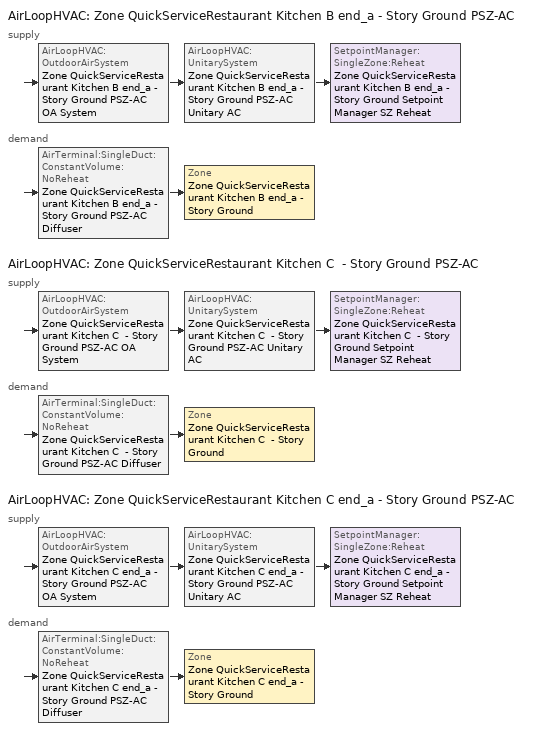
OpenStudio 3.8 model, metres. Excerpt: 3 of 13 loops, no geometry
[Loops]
AirLoopHVAC 'Zone QuickServiceRestaurant Kitchen B end_a - Story Ground PSZ-AC'
 supply: AirLoopHVAC:OutdoorAirSystem 'Zone QuickServiceRestaurant Kitchen B end_a - Story Ground PSZ-AC OA System' > AirLoopHVAC:UnitarySystem 'Zone QuickServiceRestaurant Kitchen B end_a - Story Ground PSZ-AC Unitary AC' > SetpointManager:SingleZone:Reheat 'Zone QuickServiceRestaurant Kitchen B end_a - Story Ground Setpoint Manager SZ Reheat'
 demand: AirTerminal:SingleDuct:ConstantVolume:NoReheat 'Zone QuickServiceRestaurant Kitchen B end_a - Story Ground PSZ-AC Diffuser' > Zone 'Zone QuickServiceRestaurant Kitchen B end_a - Story Ground'
AirLoopHVAC 'Zone QuickServiceRestaurant Kitchen C  - Story Ground PSZ-AC'
 supply: AirLoopHVAC:OutdoorAirSystem 'Zone QuickServiceRestaurant Kitchen C  - Story Ground PSZ-AC OA System' > AirLoopHVAC:UnitarySystem 'Zone QuickServiceRestaurant Kitchen C  - Story Ground PSZ-AC Unitary AC' > SetpointManager:SingleZone:Reheat 'Zone QuickServiceRestaurant Kitchen C  - Story Ground Setpoint Manager SZ Reheat'
 demand: AirTerminal:SingleDuct:ConstantVolume:NoReheat 'Zone QuickServiceRestaurant Kitchen C  - Story Ground PSZ-AC Diffuser' > Zone 'Zone QuickServiceRestaurant Kitchen C  - Story Ground'
AirLoopHVAC 'Zone QuickServiceRestaurant Kitchen C end_a - Story Ground PSZ-AC'
 supply: AirLoopHVAC:OutdoorAirSystem 'Zone QuickServiceRestaurant Kitchen C end_a - Story Ground PSZ-AC OA System' > AirLoopHVAC:UnitarySystem 'Zone QuickServiceRestaurant Kitchen C end_a - Story Ground PSZ-AC Unitary AC' > SetpointManager:SingleZone:Reheat 'Zone QuickServiceRestaurant Kitchen C end_a - Story Ground Setpoint Manager SZ Reheat'
 demand: AirTerminal:SingleDuct:ConstantVolume:NoReheat 'Zone QuickServiceRestaurant Kitchen C end_a - Story Ground PSZ-AC Diffuser' > Zone 'Zone QuickServiceRestaurant Kitchen C end_a - Story Ground'
[Sizing:Zone] Zone Cooling Design Supply Air Temperature Input Method=SupplyAirTemperature; Zone Cooling Design Supply Air Temperature {C}=12.7778; Zone Cooling Design Supply Air Temperature Difference {deltaC}=11.11; Zone Heating Design Supply Air Temperature Input Method=SupplyAirTemperature; Zone Heating Design Supply Air Temperature {C}=50; Zone Heating Design Supply Air Temperature Difference {deltaC}=11.11; Zone Cooling Design Supply Air Humidity Ratio {kg-H2O/kg-air}=0.0085; Zone Heating Design Supply Air Humidity Ratio {kg-H2O/kg-air}=0.008; Cooling Design Air Flow Method=DesignDay; Heating Design Air Flow Method=DesignDay; Account for Dedicated Outdoor Air System=No; Dedicated Outdoor Air System Control Strategy=NeutralSupplyAir; Dedicated Outdoor Air Low Setpoint Temperature for Design {C}=autosize; Dedicated Outdoor Air High Setpoint Temperature for Design {C}=autosize; Zone Load Sizing Method=Sensible Load Only No Latent Load; Zone Latent Cooling Design Supply Air Humidity Ratio Input Method=HumidityRatioDifference; Zone Cooling Design Supply Air Humidity Ratio Difference {kgWater/kgDryAir}=0.005; Zone Latent Heating Design Supply Air Humidity Ratio Input Method=HumidityRatioDifference; Zone Humidification Design Supply Air Humidity Ratio Difference {kgWater/kgDryAir}=0.005
Zone QuickServiceRestaurant Kitchen B end_a - Story Ground; Zone QuickServiceRestaurant Kitchen C end_a - Story Ground; Zone QuickServiceRestaurant Kitchen C  - Story Ground
[Zone equipment]
Zone QuickServiceRestaurant Kitchen B end_a - Story Ground: Zone QuickServiceRestaurant Kitchen B end_a - Story Ground Exhaust Fan, Zone QuickServiceRestaurant Kitchen B end_a - Story Ground PSZ-AC Diffuser
Zone QuickServiceRestaurant Kitchen C end_a - Story Ground: Zone QuickServiceRestaurant Kitchen C end_a - Story Ground Exhaust Fan, Zone QuickServiceRestaurant Kitchen C end_a - Story Ground PSZ-AC Diffuser
Zone QuickServiceRestaurant Kitchen C  - Story Ground: Zone QuickServiceRestaurant Kitchen C  - Story Ground Exhaust Fan, Zone QuickServiceRestaurant Kitchen C  - Story Ground PSZ-AC Diffuser
[Fan:ZoneExhaust] Availability Schedule=QuickServiceRestaurant Kitchen Exhaust; Fan Total Efficiency=0.0273754; Pressure Rise {Pa}=124.544; Flow Fraction Schedule=QuickServiceRestaurant Kitchen Exhaust; System Availability Manager Coupling Mode=Decoupled
Name | Maximum Flow Rate {m3/s} | Balanced Exhaust Fraction Schedule
Zone QuickServiceRestaurant Kitchen B end_a - Story Ground Exhaust Fan | 0.122758
Zone QuickServiceRestaurant Kitchen C  - Story Ground Exhaust Fan | 0.0613788 | RestaurantFastFood Kitchen Exhaust Fan Balanced Exhaust Fraction Schedule_2004
Zone QuickServiceRestaurant Kitchen C end_a - Story Ground Exhaust Fan | 0.0743317
[AirLoopHVAC] Design Return Air Flow Fraction of Supply Air Flow=1
Name | Availability Schedule | Design Supply Air Flow Rate {m3/s}
Zone QuickServiceRestaurant Kitchen B end_a - Story Ground PSZ-AC | Zone QuickServiceRestaurant Kitchen B end_a - Story Ground PSZ-AC Occ Sch | 0.21362
Zone QuickServiceRestaurant Kitchen C  - Story Ground PSZ-AC | Zone QuickServiceRestaurant Kitchen C  - Story Ground PSZ-AC Occ Sch | 0.136474
Zone QuickServiceRestaurant Kitchen C end_a - Story Ground PSZ-AC | Zone QuickServiceRestaurant Kitchen C end_a - Story Ground PSZ-AC Occ Sch | 0.16219
[Sizing:System] Type of Load to Size On=Sensible; Central Heating Maximum System Air Flow Ratio=1; Preheat Design Temperature {C}=7.22222; Preheat Design Humidity Ratio {kg-H2O/kg-Air}=0.008; Precool Design Temperature {C}=12.7778; Precool Design Humidity Ratio {kg-H2O/kg-Air}=0.008; Central Cooling Design Supply Air Temperature {C}=12.7778; Central Heating Design Supply Air Temperature {C}=50; Sizing Option=Coincident; 100% Outdoor Air in Cooling=No; 100% Outdoor Air in Heating=No; Central Cooling Design Supply Air Humidity Ratio {kg-H2O/kg-Air}=0.0085; Central Heating Design Supply Air Humidity Ratio {kg-H2O/kg-Air}=0.008; Cooling Design Air Flow Method=DesignDay; Heating Design Air Flow Method=DesignDay; System Outdoor Air Method=ZoneSum; Zone Maximum Outdoor Air Fraction=1; Cooling Supply Air Flow Rate Per Floor Area {m3/s-m2}=0.00996765; Cooling Fraction of Autosized Cooling Supply Air Flow Rate=1; Cooling Supply Air Flow Rate Per Unit Cooling Capacity {m3/s-W}=3.94755e-05; Heating Supply Air Flow Rate Per Floor Area {m3/s-m2}=0.00996765; Heating Fraction of Autosized Heating Supply Air Flow Rate=1; Heating Fraction of Autosized Cooling Supply Air Flow Rate=1; Heating Supply Air Flow Rate Per Unit Heating Capacity {m3/s-W}=3.15882e-05; Cooling Design Capacity Method=CoolingDesignCapacity; Cooling Design Capacity Per Floor Area {W/m2}=234.7; Fraction of Autosized Cooling Design Capacity=1; Heating Design Capacity Method=HeatingDesignCapacity; Heating Design Capacity Per Floor Area {W/m2}=157; Fraction of Autosized Heating Design Capacity=1; Central Cooling Capacity Control Method=OnOff; Occupant Diversity=1
Name | Design Outdoor Air Flow Rate {m3/s} | Cooling Design Capacity {W} | Heating Design Capacity {W}
Zone QuickServiceRestaurant Kitchen B end_a - Story Ground PSZ-AC | 0.21362 | 3896.95 | 5389.81
Zone QuickServiceRestaurant Kitchen C  - Story Ground PSZ-AC | 0.136474 | 2326.53 | 2694.9
Zone QuickServiceRestaurant Kitchen C end_a - Story Ground PSZ-AC | 0.16219 | 2778.27 | 3263.62
[SetpointManager:SingleZone:Reheat] Minimum Supply Air Temperature {C}=12.7778; Maximum Supply Air Temperature {C}=50
Name | Control Zone | Setpoint Node or NodeList
Zone QuickServiceRestaurant Kitchen B end_a - Story Ground Setpoint Manager SZ Reheat | Zone QuickServiceRestaurant Kitchen B end_a - Story Ground | Zone QuickServiceRestaurant Kitchen B end_a - Story Ground PSZ-AC Supply Outlet Node
Zone QuickServiceRestaurant Kitchen C  - Story Ground Setpoint Manager SZ Reheat | Zone QuickServiceRestaurant Kitchen C  - Story Ground | Zone QuickServiceRestaurant Kitchen C  - Story Ground PSZ-AC Supply Outlet Node
Zone QuickServiceRestaurant Kitchen C end_a - Story Ground Setpoint Manager SZ Reheat | Zone QuickServiceRestaurant Kitchen C end_a - Story Ground | Zone QuickServiceRestaurant Kitchen C end_a - Story Ground PSZ-AC Supply Outlet Node
[Coil:Heating:Electric] Efficiency=1
Name | Availability Schedule | Nominal Capacity {W}
Zone QuickServiceRestaurant Kitchen B end_a - Story Ground PSZ-AC Electric Htg Coil | Always On Discrete | 10235.6
Zone QuickServiceRestaurant Kitchen B end_a - Story Ground PSZ-AC No Heat; Zone QuickServiceRestaurant Kitchen C  - Story Ground PSZ-AC No Heat; Zone QuickServiceRestaurant Kitchen C end_a - Story Ground PSZ-AC No Heat | Always Off Discrete | 0
Zone QuickServiceRestaurant Kitchen C  - Story Ground PSZ-AC Electric Htg Coil | Always On Discrete | 6213.42
Zone QuickServiceRestaurant Kitchen C end_a - Story Ground PSZ-AC Electric Htg Coil | Always On Discrete | 7410.85
[Coil:Cooling:DX:SingleSpeed] Availability Schedule=Always On Discrete; Rated Sensible Heat Ratio=0.701083; Rated COP {W/W}=3.14722; Rated Evaporator Fan Power Per Volume Flow Rate 2017 {W/(m3/s)}=773.3; Rated Evaporator Fan Power Per Volume Flow Rate 2023 {W/(m3/s)}=934.4; Total Cooling Capacity Function of Temperature Curve=DOE Ref DX Clg Coil Cool-Cap-fT; Total Cooling Capacity Function of Flow Fraction Curve=DOE Ref DX Clg Coil Cool-CAP-fFlow; Energy Input Ratio Function of Temperature Curve=DOE Ref DX Clg Coil Cool-EIR-fT; Energy Input Ratio Function of Flow Fraction Curve=DOE Ref DX Clg Coil Cool-EIR-fFlow; Part Load Fraction Correlation Curve=DOE Ref DX Clg Coil Cool-PLF-fPLR; Minimum Outdoor Dry-Bulb Temperature for Compressor Operation {C}=-25; Nominal Time for Condensate Removal to Begin {s}=0; Ratio of Initial Moisture Evaporation Rate and Steady State Latent Capacity=0; Maximum Cycling Rate {cycles/hr}=0; Latent Capacity Time Constant {s}=0; Condenser Type=AirCooled; Evaporative Condenser Effectiveness=0.9; Evaporative Condenser Air Flow Rate {m3/s}=autosize; Evaporative Condenser Pump Rated Power Consumption {W}=autosize; Crankcase Heater Capacity {W}=0; Maximum Outdoor Dry-Bulb Temperature for Crankcase Heater Operation {C}=10; Basin Heater Capacity {W/K}=0; Basin Heater Setpoint Temperature {C}=2
Name | Rated Total Cooling Capacity {W} | Rated Air Flow Rate {m3/s}
Zone QuickServiceRestaurant Kitchen B end_a - Story Ground PSZ-AC 1spd DX AC Clg Coil 34kBtu/hr 11.06SEER 36kBtu/hr 9.7SEER | 5304.7 | 0.21362
Zone QuickServiceRestaurant Kitchen C  - Story Ground PSZ-AC 1spd DX AC Clg Coil 17kBtu/hr 11.06SEER 17kBtu/hr 9.7SEER | 3388.96 | 0.136474
Zone QuickServiceRestaurant Kitchen C end_a - Story Ground PSZ-AC 1spd DX AC Clg Coil 21kBtu/hr 11.06SEER 22kBtu/hr 9.7SEER | 4027.56 | 0.16219
[Fan:OnOff] Availability Schedule=Always On Discrete; Fan Total Efficiency=0.53625; Pressure Rise {Pa}=622.722; Motor Efficiency=0.825; Motor In Airstream Fraction=1
Name | Maximum Flow Rate {m3/s} | Fan Power Ratio Function of Speed Ratio Curve | Fan Efficiency Ratio Function of Speed Ratio Curve
Zone QuickServiceRestaurant Kitchen B end_a - Story Ground PSZ-AC Fan | 0.21362 | Fan On Off Power Curve 9 | Fan On Off Efficiency Curve 9
Zone QuickServiceRestaurant Kitchen C  - Story Ground PSZ-AC Fan | 0.136474 | Fan On Off Power Curve 10 | Fan On Off Efficiency Curve 10
Zone QuickServiceRestaurant Kitchen C end_a - Story Ground PSZ-AC Fan | 0.16219 | Fan On Off Power Curve 11 | Fan On Off Efficiency Curve 11
[AirLoopHVAC:UnitarySystem] Control Type=Load; Dehumidification Control Type=None; Availability Schedule=Always On Discrete; Fan Placement=DrawThrough; DX Heating Coil Sizing Ratio=1; Use DOAS DX Cooling Coil=No; DOAS DX Cooling Coil Leaving Minimum Air Temperature {C}=2; Latent Load Control=SensibleOnlyLoadControl; Supply Air Flow Rate Method During Cooling Operation=SupplyAirFlowRate; Supply Air Flow Rate Method During Heating Operation=SupplyAirFlowRate; Supply Air Flow Rate Method When No Cooling or Heating is Required=None; No Load Supply Air Flow Rate Control Set To Low Speed=Yes; Maximum Supply Air Temperature {C}=50; Maximum Outdoor Dry-Bulb Temperature for Supplemental Heater Operation {C}=21; Ancilliary On-Cycle Electric Power {W}=0; Ancilliary Off-Cycle Electric Power {W}=0
Name | Controlling Zone or Thermostat Location | Supply Fan | Supply Air Fan Operating Mode Schedule | Heating Coil | Cooling Coil | Supplemental Heating Coil | Supply Air Flow Rate During Cooling Operation {m3/s} | Supply Air Flow Rate During Heating Operation {m3/s}
Zone QuickServiceRestaurant Kitchen B end_a - Story Ground PSZ-AC Unitary AC | Zone QuickServiceRestaurant Kitchen B end_a - Story Ground | Zone QuickServiceRestaurant Kitchen B end_a - Story Ground PSZ-AC Fan | Zone QuickServiceRestaurant Kitchen B end_a - Story Ground PSZ-AC_night_fancycle_schedule | Zone QuickServiceRestaurant Kitchen B end_a - Story Ground PSZ-AC Electric Htg Coil | Zone QuickServiceRestaurant Kitchen B end_a - Story Ground PSZ-AC 1spd DX AC Clg Coil 34kBtu/hr 11.06SEER 36kBtu/hr 9.7SEER | Zone QuickServiceRestaurant Kitchen B end_a - Story Ground PSZ-AC No Heat | 0.21362 | 0.21362
Zone QuickServiceRestaurant Kitchen C  - Story Ground PSZ-AC Unitary AC | Zone QuickServiceRestaurant Kitchen C  - Story Ground | Zone QuickServiceRestaurant Kitchen C  - Story Ground PSZ-AC Fan | Zone QuickServiceRestaurant Kitchen C  - Story Ground PSZ-AC_night_fancycle_schedule | Zone QuickServiceRestaurant Kitchen C  - Story Ground PSZ-AC Electric Htg Coil | Zone QuickServiceRestaurant Kitchen C  - Story Ground PSZ-AC 1spd DX AC Clg Coil 17kBtu/hr 11.06SEER 17kBtu/hr 9.7SEER | Zone QuickServiceRestaurant Kitchen C  - Story Ground PSZ-AC No Heat | 0.136474 | 0.136474
Zone QuickServiceRestaurant Kitchen C end_a - Story Ground PSZ-AC Unitary AC | Zone QuickServiceRestaurant Kitchen C end_a - Story Ground | Zone QuickServiceRestaurant Kitchen C end_a - Story Ground PSZ-AC Fan | Zone QuickServiceRestaurant Kitchen C end_a - Story Ground PSZ-AC_night_fancycle_schedule | Zone QuickServiceRestaurant Kitchen C end_a - Story Ground PSZ-AC Electric Htg Coil | Zone QuickServiceRestaurant Kitchen C end_a - Story Ground PSZ-AC 1spd DX AC Clg Coil 21kBtu/hr 11.06SEER 22kBtu/hr 9.7SEER | Zone QuickServiceRestaurant Kitchen C end_a - Story Ground PSZ-AC No Heat | 0.16219 | 0.16219
[Controller:OutdoorAir] Economizer Control Type=NoEconomizer; Economizer Control Action Type=ModulateFlow; Economizer Maximum Limit Dry-Bulb Temperature {C}=28; Economizer Maximum Limit Enthalpy {J/kg}=64000; Lockout Type=LockoutWithCompressor; Minimum Limit Type=FixedMinimum; High Humidity Control=No; Heat Recovery Bypass Control Type=BypassWhenWithinEconomizerLimits; Economizer Operation Staging=InterlockedWithMechanicalCooling
Name | Minimum Outdoor Air Flow Rate {m3/s} | Maximum Outdoor Air Flow Rate {m3/s} | Minimum Outdoor Air Schedule | Controller Mechanical Ventilation
Zone QuickServiceRestaurant Kitchen B end_a - Story Ground PSZ-AC OA System Controller | 0.082423 | 0.21362 | Zone QuickServiceRestaurant Kitchen B end_a - Story Ground PSZ-AC_night_novent_schedule | Controller Mechanical Ventilation 10
Zone QuickServiceRestaurant Kitchen C  - Story Ground PSZ-AC OA System Controller | 0.0412115 | 0.136474 | Zone QuickServiceRestaurant Kitchen C  - Story Ground PSZ-AC_night_novent_schedule | Controller Mechanical Ventilation 11
Zone QuickServiceRestaurant Kitchen C end_a - Story Ground PSZ-AC OA System Controller | 0.0499084 | 0.16219 | Zone QuickServiceRestaurant Kitchen C end_a - Story Ground PSZ-AC_night_novent_schedule | Controller Mechanical Ventilation 12
[Controller:MechanicalVentilation] Availability Schedule=Always On Discrete
Controller Mechanical Ventilation 10; Controller Mechanical Ventilation 11; Controller Mechanical Ventilation 12
[AirLoopHVAC:OutdoorAirSystem]
Name | Controller
Zone QuickServiceRestaurant Kitchen B end_a - Story Ground PSZ-AC OA System | Zone QuickServiceRestaurant Kitchen B end_a - Story Ground PSZ-AC OA System Controller
Zone QuickServiceRestaurant Kitchen C  - Story Ground PSZ-AC OA System | Zone QuickServiceRestaurant Kitchen C  - Story Ground PSZ-AC OA System Controller
Zone QuickServiceRestaurant Kitchen C end_a - Story Ground PSZ-AC OA System | Zone QuickServiceRestaurant Kitchen C end_a - Story Ground PSZ-AC OA System Controller
[AirTerminal:SingleDuct:ConstantVolume:NoReheat] Availability Schedule=Always On Discrete
Name | Maximum Air Flow Rate {m3/s}
Zone QuickServiceRestaurant Kitchen B end_a - Story Ground PSZ-AC Diffuser | 0.21362
Zone QuickServiceRestaurant Kitchen C  - Story Ground PSZ-AC Diffuser | 0.136474
Zone QuickServiceRestaurant Kitchen C end_a - Story Ground PSZ-AC Diffuser | 0.16219
[Schedule:Ruleset]
Name | Default Day Schedule | Summer Design Day Schedule | Winter Design Day Schedule
QuickServiceRestaurant Kitchen Exhaust | QuickServiceRestaurant Kitchen Exhaust Default | QuickServiceRestaurant Kitchen Exhaust Summer Design Day | QuickServiceRestaurant Kitchen Exhaust Winter Design Day
RestaurantFastFood Kitchen Exhaust Fan Balanced Exhaust Fraction Schedule_2004 | RestaurantFastFood Kitchen Exhaust Fan Balanced Exhaust Fraction Schedule_2004 Default | RestaurantFastFood Kitchen Exhaust Fan Balanced Exhaust Fraction Schedule_2004 Summer Design Day | RestaurantFastFood Kitchen Exhaust Fan Balanced Exhaust Fraction Schedule_2004 Winter Design Day
Zone QuickServiceRestaurant Kitchen B end_a - Story Ground PSZ-AC Occ Sch | Zone QuickServiceRestaurant Kitchen B end_a - Story Ground PSZ-AC Occ Sch Default | Zone QuickServiceRestaurant Kitchen B end_a - Story Ground PSZ-AC Occ Sch Summer Design Day | Zone QuickServiceRestaurant Kitchen B end_a - Story Ground PSZ-AC Occ Sch Winter Design Day
Zone QuickServiceRestaurant Kitchen C  - Story Ground PSZ-AC Occ Sch | Zone QuickServiceRestaurant Kitchen C  - Story Ground PSZ-AC Occ Sch Default | Zone QuickServiceRestaurant Kitchen C  - Story Ground PSZ-AC Occ Sch Summer Design Day | Zone QuickServiceRestaurant Kitchen C  - Story Ground PSZ-AC Occ Sch Winter Design Day
Zone QuickServiceRestaurant Kitchen C end_a - Story Ground PSZ-AC Occ Sch | Zone QuickServiceRestaurant Kitchen C end_a - Story Ground PSZ-AC Occ Sch Default | Zone QuickServiceRestaurant Kitchen C end_a - Story Ground PSZ-AC Occ Sch Summer Design Day | Zone QuickServiceRestaurant Kitchen C end_a - Story Ground PSZ-AC Occ Sch Winter Design Day
Zone QuickServiceRestaurant Kitchen B end_a - Story Ground PSZ-AC_night_novent_schedule | Zone QuickServiceRestaurant Kitchen B end_a - Story Ground PSZ-AC Occ Sch Default 2 | Zone QuickServiceRestaurant Kitchen B end_a - Story Ground PSZ-AC Occ Sch Summer Design Day 2 | Zone QuickServiceRestaurant Kitchen B end_a - Story Ground PSZ-AC Occ Sch Winter Design Day 2
Zone QuickServiceRestaurant Kitchen B end_a - Story Ground PSZ-AC_night_fancycle_schedule | Zone QuickServiceRestaurant Kitchen B end_a - Story Ground PSZ-AC Occ Sch Default 3 | Zone QuickServiceRestaurant Kitchen B end_a - Story Ground PSZ-AC Occ Sch Summer Design Day 3 | Zone QuickServiceRestaurant Kitchen B end_a - Story Ground PSZ-AC Occ Sch Winter Design Day 3
Zone QuickServiceRestaurant Kitchen C  - Story Ground PSZ-AC_night_novent_schedule | Zone QuickServiceRestaurant Kitchen C  - Story Ground PSZ-AC Occ Sch Default 2 | Zone QuickServiceRestaurant Kitchen C  - Story Ground PSZ-AC Occ Sch Summer Design Day 2 | Zone QuickServiceRestaurant Kitchen C  - Story Ground PSZ-AC Occ Sch Winter Design Day 2
Zone QuickServiceRestaurant Kitchen C  - Story Ground PSZ-AC_night_fancycle_schedule | Zone QuickServiceRestaurant Kitchen C  - Story Ground PSZ-AC Occ Sch Default 3 | Zone QuickServiceRestaurant Kitchen C  - Story Ground PSZ-AC Occ Sch Summer Design Day 3 | Zone QuickServiceRestaurant Kitchen C  - Story Ground PSZ-AC Occ Sch Winter Design Day 3
Zone QuickServiceRestaurant Kitchen C end_a - Story Ground PSZ-AC_night_novent_schedule | Zone QuickServiceRestaurant Kitchen C end_a - Story Ground PSZ-AC Occ Sch Default 2 | Zone QuickServiceRestaurant Kitchen C end_a - Story Ground PSZ-AC Occ Sch Summer Design Day 2 | Zone QuickServiceRestaurant Kitchen C end_a - Story Ground PSZ-AC Occ Sch Winter Design Day 2
Zone QuickServiceRestaurant Kitchen C end_a - Story Ground PSZ-AC_night_fancycle_schedule | Zone QuickServiceRestaurant Kitchen C end_a - Story Ground PSZ-AC Occ Sch Default 3 | Zone QuickServiceRestaurant Kitchen C end_a - Story Ground PSZ-AC Occ Sch Summer Design Day 3 | Zone QuickServiceRestaurant Kitchen C end_a - Story Ground PSZ-AC Occ Sch Winter Design Day 3
[Schedule:Day]
QuickServiceRestaurant Kitchen Exhaust Default; autogen QuickServiceRestaurant Kitchen Exhaust 0_day_sch: Average, 1, 0, 1, 5, 0, 0, 24, 0, 1
QuickServiceRestaurant Kitchen Exhaust Winter Design Day; QuickServiceRestaurant Kitchen Exhaust Summer Design Day: 1, 0, 1, 5, 0, 0, 24, 0, 1
RestaurantFastFood Kitchen Exhaust Fan Balanced Exhaust Fraction Schedule_2004 Default: Average, 5, 45, 0, 23, 0, 0.530511, 24, 0, 0
RestaurantFastFood Kitchen Exhaust Fan Balanced Exhaust Fraction Schedule_2004 Winter Design Day; RestaurantFastFood Kitchen Exhaust Fan Balanced Exhaust Fraction Schedule_2004 Summer Design Day: 1, 0, 0.530511, 5, 0, 0, 24, 0, 0.530511
RestaurantFastFood Kitchen Exhaust Fan Balanced Exhaust Fraction Schedule_2004 Default|WntrDsn|SmrDsn|Sun|Wkdy Day; autogen Schedule Rule 9 1_day_sch: Average, 1, 0, 0.530511, 5, 0, 0, 24, 0, 0.530511
Zone QuickServiceRestaurant Kitchen B end_a - Story Ground PSZ-AC Occ Sch Default; Zone QuickServiceRestaurant Kitchen C  - Story Ground PSZ-AC Occ Sch Default; Zone QuickServiceRestaurant Kitchen C end_a - Story Ground PSZ-AC Occ Sch Default; Zone QuickServiceRestaurant Kitchen B end_a - Story Ground PSZ-AC Occ Sch Default 2; Zone QuickServiceRestaurant Kitchen B end_a - Story Ground PSZ-AC Occ Sch Default 3; Zone QuickServiceRestaurant Kitchen C  - Story Ground PSZ-AC Occ Sch Default 2; Zone QuickServiceRestaurant Kitchen C  - Story Ground PSZ-AC Occ Sch Default 3; Zone QuickServiceRestaurant Kitchen C end_a - Story Ground PSZ-AC Occ Sch Default 2; Zone QuickServiceRestaurant Kitchen C end_a - Story Ground PSZ-AC Occ Sch Default 3: 5, 30, 0, 19, 45, 1, 24, 0, 0
Zone QuickServiceRestaurant Kitchen B end_a - Story Ground PSZ-AC Occ Sch Winter Design Day; Zone QuickServiceRestaurant Kitchen B end_a - Story Ground PSZ-AC Occ Sch Summer Design Day; Zone QuickServiceRestaurant Kitchen C  - Story Ground PSZ-AC Occ Sch Winter Design Day; Zone QuickServiceRestaurant Kitchen C  - Story Ground PSZ-AC Occ Sch Summer Design Day; Zone QuickServiceRestaurant Kitchen C end_a - Story Ground PSZ-AC Occ Sch Winter Design Day; Zone QuickServiceRestaurant Kitchen C end_a - Story Ground PSZ-AC Occ Sch Summer Design Day; Zone QuickServiceRestaurant Kitchen B end_a - Story Ground PSZ-AC Occ Sch Summer Design Day 2; Zone QuickServiceRestaurant Kitchen B end_a - Story Ground PSZ-AC Occ Sch Winter Design Day 2; Zone QuickServiceRestaurant Kitchen B end_a - Story Ground PSZ-AC Occ Sch Summer Design Day 3; Zone QuickServiceRestaurant Kitchen B end_a - Story Ground PSZ-AC Occ Sch Winter Design Day 3; Zone QuickServiceRestaurant Kitchen C  - Story Ground PSZ-AC Occ Sch Summer Design Day 2; Zone QuickServiceRestaurant Kitchen C  - Story Ground PSZ-AC Occ Sch Winter Design Day 2; Zone QuickServiceRestaurant Kitchen C  - Story Ground PSZ-AC Occ Sch Summer Design Day 3; Zone QuickServiceRestaurant Kitchen C  - Story Ground PSZ-AC Occ Sch Winter Design Day 3; Zone QuickServiceRestaurant Kitchen C end_a - Story Ground PSZ-AC Occ Sch Summer Design Day 2; Zone QuickServiceRestaurant Kitchen C end_a - Story Ground PSZ-AC Occ Sch Winter Design Day 2; Zone QuickServiceRestaurant Kitchen C end_a - Story Ground PSZ-AC Occ Sch Summer Design Day 3; Zone QuickServiceRestaurant Kitchen C end_a - Story Ground PSZ-AC Occ Sch Winter Design Day 3: 24, 0, 1
Zone QuickServiceRestaurant Kitchen B end_a - Story Ground PSZ-AC Occ Sch Sunday; Zone QuickServiceRestaurant Kitchen C  - Story Ground PSZ-AC Occ Sch Sunday; Zone QuickServiceRestaurant Kitchen C end_a - Story Ground PSZ-AC Occ Sch Sunday; Zone QuickServiceRestaurant Kitchen B end_a - Story Ground PSZ-AC Occ Sch Sunday 2; Zone QuickServiceRestaurant Kitchen B end_a - Story Ground PSZ-AC Occ Sch Sunday 3; Zone QuickServiceRestaurant Kitchen C  - Story Ground PSZ-AC Occ Sch Sunday 2; Zone QuickServiceRestaurant Kitchen C  - Story Ground PSZ-AC Occ Sch Sunday 3; Zone QuickServiceRestaurant Kitchen C end_a - Story Ground PSZ-AC Occ Sch Sunday 2; Zone QuickServiceRestaurant Kitchen C end_a - Story Ground PSZ-AC Occ Sch Sunday 3: 7, 30, 0, 21, 45, 1, 24, 0, 0
[Schedule:Rule] Apply Sunday=Yes
Schedule Rule 9: Schedule Ruleset=RestaurantFastFood Kitchen Exhaust Fan Balanced Exhaust Fraction Schedule_2004; Rule Order=0; Day Schedule=RestaurantFastFood Kitchen Exhaust Fan Balanced Exhaust Fraction Schedule_2004 Default|WntrDsn|SmrDsn|Sun|Wkdy Day; Apply Monday=Yes; Apply Tuesday=Yes; Apply Wednesday=Yes; Apply Thursday=Yes; Apply Friday=Yes; Date Specification Type=DateRange; Start Month=1; Start Day=1; End Month=12; End Day=31
autogen QuickServiceRestaurant Kitchen Exhaust 0: Schedule Ruleset=QuickServiceRestaurant Kitchen Exhaust; Rule Order=0; Day Schedule=autogen QuickServiceRestaurant Kitchen Exhaust 0_day_sch; Apply Monday=Yes; Apply Tuesday=Yes; Apply Wednesday=Yes; Apply Thursday=Yes; Apply Friday=Yes; Date Specification Type=SpecificDates; Apply Saturday=Yes; Specific Month 1=1; Specific Day 1=6; Specific Month 2=1; Specific Day 2=7; Specific Month 3=1; Specific Day 3=13; Specific Month 4=1; Specific Day 4=14; Specific Month 5=1; Specific Day 5=20; Specific Month 6=1; Specific Day 6=21; Specific Month 7=1; Specific Day 7=27; Specific Month 8=1; Specific Day 8=28; Specific Month 9=2; Specific Day 9=3; Specific Month 10=2; Specific Day 10=4; Specific Month 11=2; Specific Day 11=10; Specific Month 12=2; Specific Day 12=11; Specific Month 13=2; Specific Day 13=17; Specific Month 14=2; Specific Day 14=18; Specific Month 15=2; Specific Day 15=24; Specific Month 16=2; Specific Day 16=25; Specific Month 17=3; Specific Day 17=3; Specific Month 18=3; Specific Day 18=4; Specific Month 19=3; Specific Day 19=10; Specific Month 20=3; Specific Day 20=11; Specific Month 21=3; Specific Day 21=17; Specific Month 22=3; Specific Day 22=18; Specific Month 23=3; Specific Day 23=24; Specific Month 24=3; Specific Day 24=25; Specific Month 25=3; Specific Day 25=31; Specific Month 26=4; Specific Day 26=1; Specific Month 27=4; Specific Day 27=7; Specific Month 28=4; Specific Day 28=8; Specific Month 29=4; Specific Day 29=14; Specific Month 30=4; Specific Day 30=15; Specific Month 31=4; Specific Day 31=21; Specific Month 32=4; Specific Day 32=22; Specific Month 33=4; Specific Day 33=28; Specific Month 34=4; Specific Day 34=29; Specific Month 35=5; Specific Day 35=5; Specific Month 36=5; Specific Day 36=6; Specific Month 37=5; Specific Day 37=12; Specific Month 38=5; Specific Day 38=13; Specific Month 39=5; Specific Day 39=19; Specific Month 40=5; Specific Day 40=20; Specific Month 41=5; Specific Day 41=26; Specific Month 42=5; Specific Day 42=27; Specific Month 43=6; Specific Day 43=2; Specific Month 44=6; Specific Day 44=3; Specific Month 45=6; Specific Day 45=9; Specific Month 46=6; Specific Day 46=10; Specific Month 47=6; Specific Day 47=16; Specific Month 48=6; Specific Day 48=17; Specific Month 49=6; Specific Day 49=23; Specific Month 50=6; Specific Day 50=24; Specific Month 51=6; Specific Day 51=30; Specific Month 52=7; Specific Day 52=1; Specific Month 53=7; Specific Day 53=7; Specific Month 54=7; Specific Day 54=8; Specific Month 55=7; Specific Day 55=14; Specific Month 56=7; Specific Day 56=15; Specific Month 57=7; Specific Day 57=21; Specific Month 58=7; Specific Day 58=22; Specific Month 59=7; Specific Day 59=28; Specific Month 60=7; Specific Day 60=29; Specific Month 61=8; Specific Day 61=4; Specific Month 62=8; Specific Day 62=5; Specific Month 63=8; Specific Day 63=11; Specific Month 64=8; Specific Day 64=12; Specific Month 65=8; Specific Day 65=18; Specific Month 66=8; Specific Day 66=19; Specific Month 67=8; Specific Day 67=25; Specific Month 68=8; Specific Day 68=26; Specific Month 69=9; Specific Day 69=1; Specific Month 70=9; Specific Day 70=2; Specific Month 71=9; Specific Day 71=8; Specific Month 72=9; Specific Day 72=9; Specific Month 73=9; Specific Day 73=15; Specific Month 74=9; Specific Day 74=16; Specific Month 75=9; Specific Day 75=22; Specific Month 76=9; Specific Day 76=23; Specific Month 77=9; Specific Day 77=29; Specific Month 78=9; Specific Day 78=30; Specific Month 79=10; Specific Day 79=6; Specific Month 80=10; Specific Day 80=7; Specific Month 81=10; Specific Day 81=13; Specific Month 82=10; Specific Day 82=14; Specific Month 83=10; Specific Day 83=20; Specific Month 84=10; Specific Day 84=21; Specific Month 85=10; Specific Day 85=27; Specific Month 86=10; Specific Day 86=28; Specific Month 87=11; Specific Day 87=3; Specific Month 88=11; Specific Day 88=4; Specific Month 89=11; Specific Day 89=10; Specific Month 90=11; Specific Day 90=11; Specific Month 91=11; Specific Day 91=17; Specific Month 92=11; Specific Day 92=18; Specific Month 93=11; Specific Day 93=24; Specific Month 94=11; Specific Day 94=25; Specific Month 95=12; Specific Day 95=1; Specific Month 96=12; Specific Day 96=2; Specific Month 97=12; Specific Day 97=8; Specific Month 98=12; Specific Day 98=9; Specific Month 99=12; Specific Day 99=15; Specific Month 100=12; Specific Day 100=16; Specific Month 101=12; Specific Day 101=22; Specific Month 102=12; Specific Day 102=23; Specific Month 103=12; Specific Day 103=29; Specific Month 104=12; Specific Day 104=30
autogen Schedule Rule 9 1: Schedule Ruleset=RestaurantFastFood Kitchen Exhaust Fan Balanced Exhaust Fraction Schedule_2004; Rule Order=1; Day Schedule=autogen Schedule Rule 9 1_day_sch; Apply Monday=Yes; Apply Tuesday=Yes; Apply Wednesday=Yes; Apply Thursday=Yes; Apply Friday=Yes; Date Specification Type=SpecificDates; Apply Saturday=Yes; Specific Month 1=1; Specific Day 1=7; Specific Month 2=1; Specific Day 2=14; Specific Month 3=1; Specific Day 3=21; Specific Month 4=1; Specific Day 4=28; Specific Month 5=2; Specific Day 5=4; Specific Month 6=2; Specific Day 6=11; Specific Month 7=2; Specific Day 7=18; Specific Month 8=2; Specific Day 8=25; Specific Month 9=3; Specific Day 9=4; Specific Month 10=3; Specific Day 10=11; Specific Month 11=3; Specific Day 11=18; Specific Month 12=3; Specific Day 12=25; Specific Month 13=4; Specific Day 13=1; Specific Month 14=4; Specific Day 14=8; Specific Month 15=4; Specific Day 15=15; Specific Month 16=4; Specific Day 16=22; Specific Month 17=4; Specific Day 17=29; Specific Month 18=5; Specific Day 18=6; Specific Month 19=5; Specific Day 19=13; Specific Month 20=5; Specific Day 20=20; Specific Month 21=5; Specific Day 21=27; Specific Month 22=6; Specific Day 22=3; Specific Month 23=6; Specific Day 23=10; Specific Month 24=6; Specific Day 24=17; Specific Month 25=6; Specific Day 25=24; Specific Month 26=7; Specific Day 26=1; Specific Month 27=7; Specific Day 27=8; Specific Month 28=7; Specific Day 28=15; Specific Month 29=7; Specific Day 29=22; Specific Month 30=7; Specific Day 30=29; Specific Month 31=8; Specific Day 31=5; Specific Month 32=8; Specific Day 32=12; Specific Month 33=8; Specific Day 33=19; Specific Month 34=8; Specific Day 34=26; Specific Month 35=9; Specific Day 35=2; Specific Month 36=9; Specific Day 36=9; Specific Month 37=9; Specific Day 37=16; Specific Month 38=9; Specific Day 38=23; Specific Month 39=9; Specific Day 39=30; Specific Month 40=10; Specific Day 40=7; Specific Month 41=10; Specific Day 41=14; Specific Month 42=10; Specific Day 42=21; Specific Month 43=10; Specific Day 43=28; Specific Month 44=11; Specific Day 44=4; Specific Month 45=11; Specific Day 45=11; Specific Month 46=11; Specific Day 46=18; Specific Month 47=11; Specific Day 47=25; Specific Month 48=12; Specific Day 48=2; Specific Month 49=12; Specific Day 49=9; Specific Month 50=12; Specific Day 50=16; Specific Month 51=12; Specific Day 51=23; Specific Month 52=12; Specific Day 52=30
Zone QuickServiceRestaurant Kitchen B end_a - Story Ground PSZ-AC Occ Sch Sunday Rule: Schedule Ruleset=Zone QuickServiceRestaurant Kitchen B end_a - Story Ground PSZ-AC Occ Sch; Rule Order=0; Day Schedule=Zone QuickServiceRestaurant Kitchen B end_a - Story Ground PSZ-AC Occ Sch Sunday; Date Specification Type=DateRange; Start Month=1; Start Day=1; End Month=12; End Day=31; Apply Saturday=Yes
Zone QuickServiceRestaurant Kitchen C  - Story Ground PSZ-AC Occ Sch Sunday Rule: Schedule Ruleset=Zone QuickServiceRestaurant Kitchen C  - Story Ground PSZ-AC Occ Sch; Rule Order=0; Day Schedule=Zone QuickServiceRestaurant Kitchen C  - Story Ground PSZ-AC Occ Sch Sunday; Date Specification Type=DateRange; Start Month=1; Start Day=1; End Month=12; End Day=31; Apply Saturday=Yes
Zone QuickServiceRestaurant Kitchen C end_a - Story Ground PSZ-AC Occ Sch Sunday Rule: Schedule Ruleset=Zone QuickServiceRestaurant Kitchen C end_a - Story Ground PSZ-AC Occ Sch; Rule Order=0; Day Schedule=Zone QuickServiceRestaurant Kitchen C end_a - Story Ground PSZ-AC Occ Sch Sunday; Date Specification Type=DateRange; Start Month=1; Start Day=1; End Month=12; End Day=31; Apply Saturday=Yes
Zone QuickServiceRestaurant Kitchen B end_a - Story Ground PSZ-AC Occ Sch Sunday Rule 2: Schedule Ruleset=Zone QuickServiceRestaurant Kitchen B end_a - Story Ground PSZ-AC_night_novent_schedule; Rule Order=0; Day Schedule=Zone QuickServiceRestaurant Kitchen B end_a - Story Ground PSZ-AC Occ Sch Sunday 2; Date Specification Type=DateRange; Start Month=1; Start Day=1; End Month=12; End Day=31; Apply Saturday=Yes
Zone QuickServiceRestaurant Kitchen B end_a - Story Ground PSZ-AC Occ Sch Sunday Rule 3: Schedule Ruleset=Zone QuickServiceRestaurant Kitchen B end_a - Story Ground PSZ-AC_night_fancycle_schedule; Rule Order=0; Day Schedule=Zone QuickServiceRestaurant Kitchen B end_a - Story Ground PSZ-AC Occ Sch Sunday 3; Date Specification Type=DateRange; Start Month=1; Start Day=1; End Month=12; End Day=31; Apply Saturday=Yes
Zone QuickServiceRestaurant Kitchen C  - Story Ground PSZ-AC Occ Sch Sunday Rule 2: Schedule Ruleset=Zone QuickServiceRestaurant Kitchen C  - Story Ground PSZ-AC_night_novent_schedule; Rule Order=0; Day Schedule=Zone QuickServiceRestaurant Kitchen C  - Story Ground PSZ-AC Occ Sch Sunday 2; Date Specification Type=DateRange; Start Month=1; Start Day=1; End Month=12; End Day=31; Apply Saturday=Yes
Zone QuickServiceRestaurant Kitchen C  - Story Ground PSZ-AC Occ Sch Sunday Rule 3: Schedule Ruleset=Zone QuickServiceRestaurant Kitchen C  - Story Ground PSZ-AC_night_fancycle_schedule; Rule Order=0; Day Schedule=Zone QuickServiceRestaurant Kitchen C  - Story Ground PSZ-AC Occ Sch Sunday 3; Date Specification Type=DateRange; Start Month=1; Start Day=1; End Month=12; End Day=31; Apply Saturday=Yes
Zone QuickServiceRestaurant Kitchen C end_a - Story Ground PSZ-AC Occ Sch Sunday Rule 2: Schedule Ruleset=Zone QuickServiceRestaurant Kitchen C end_a - Story Ground PSZ-AC_night_novent_schedule; Rule Order=0; Day Schedule=Zone QuickServiceRestaurant Kitchen C end_a - Story Ground PSZ-AC Occ Sch Sunday 2; Date Specification Type=DateRange; Start Month=1; Start Day=1; End Month=12; End Day=31; Apply Saturday=Yes
Zone QuickServiceRestaurant Kitchen C end_a - Story Ground PSZ-AC Occ Sch Sunday Rule 3: Schedule Ruleset=Zone QuickServiceRestaurant Kitchen C end_a - Story Ground PSZ-AC_night_fancycle_schedule; Rule Order=0; Day Schedule=Zone QuickServiceRestaurant Kitchen C end_a - Story Ground PSZ-AC Occ Sch Sunday 3; Date Specification Type=DateRange; Start Month=1; Start Day=1; End Month=12; End Day=31; Apply Saturday=Yes
[Schedule:Constant]
Name | Value
Always On Discrete | 1
Always Off Discrete | 0
[Curve:Exponent] Coefficient1 Constant=1; Coefficient2 Constant=0; Coefficient3 Constant=0; Minimum Value of x=0; Maximum Value of x=1
Fan On Off Power Curve 9; Fan On Off Power Curve 10; Fan On Off Power Curve 11
[Curve:Cubic] Coefficient1 Constant=1; Coefficient2 x=0; Coefficient3 x**2=0; Coefficient4 x**3=0
Name | Minimum Value of x | Maximum Value of x
Fan On Off Efficiency Curve 9; Fan On Off Efficiency Curve 10; Fan On Off Efficiency Curve 11 | 0 | 1
DOE Ref DX Clg Coil Cool-CAP-fFlow; DOE Ref DX Clg Coil Cool-EIR-fFlow | -100 | 100
[Curve:Biquadratic] Minimum Value of x=-100; Maximum Value of x=100; Minimum Value of y=-100; Maximum Value of y=100
Name | Coefficient1 Constant | Coefficient2 x | Coefficient3 x**2 | Coefficient4 y | Coefficient5 y**2 | Coefficient6 x*y
DOE Ref DX Clg Coil Cool-Cap-fT | 0.971212 | -0.0152755 | 0.00144345 | -0.00039321 | -6.8364e-06 | -0.000290596
DOE Ref DX Clg Coil Cool-EIR-fT | 0.286871 | 0.0239022 | -0.000810648 | 0.0134585 | 0.000338936 | -0.000487004
[Curve:Quadratic]
DOE Ref DX Clg Coil Cool-PLF-fPLR: Coefficient1 Constant=0.909496; Coefficient2 x=0.0986477; Coefficient3 x**2=-0.00819488; Minimum Value of x=0; Maximum Value of x=1
